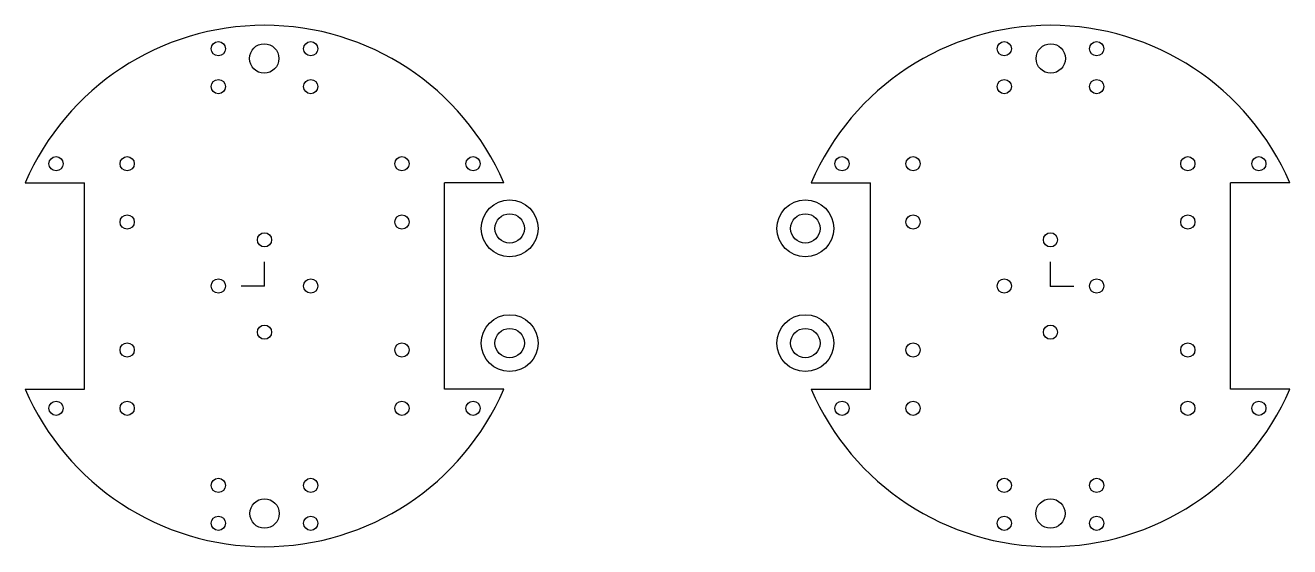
# Model space of a CAD drawing. Header units: millimetres. Extents: x -216 to 50, y -55 to 55.
import ezdxf

# ---------------------------------------------------------------- set-up
doc = ezdxf.new("R2010")
doc.units = ezdxf.units.MM
doc.header["$PDSIZE"] = -1
doc.linetypes.add('CENTERX2', pattern=[20.32, 12.7, -2.54, 2.54, -2.54])

msp = doc.modelspace()

# ---------------------------------------------------------------- linework, layer by layer
at = {"color": 7, "linetype": 'Continuous'}
for p, q in [((-216.35, 21.8), (-203.85, 21.8)), ((-203.85, -21.8), (-203.85, 21.8)), ((-127.87, -21.8), (-127.87, 21.8)), ((-115.36, 21.8), (-127.87, 21.8)), ((-50.5, 21.8), (-37.99, 21.8)), ((-37.99, -21.8), (-37.99, 21.8)), ((37.99, -21.8), (37.99, 21.8)), ((50.5, 21.8), (37.99, 21.8)), ((-216.35, -21.8), (-203.85, -21.8)), ((-115.36, -21.8), (-127.87, -21.8)), ((-50.5, -21.8), (-37.99, -21.8)), ((50.5, -21.8), (37.99, -21.8))]:
    msp.add_line(p, q, dxfattribs=at)
at = {"color": 7, "linetype": 'CENTERX2'}
for p, q in [((-165.86, 0), (-165.86, 5.08)), ((0, 0), (0, 5.08)), ((-165.86, 0), (-170.8, 0)), ((0, 0), (4.95, 0))]:
    msp.add_line(p, q, dxfattribs=at)
at = {"color": 7, "linetype": 'Continuous'}
for centre, radius in [((-175.61, 50.06), 1.5), ((-165.93, 48), 3.1), ((-156.11, 50.06), 1.5), ((-9.75, 50.06), 1.5), ((0.07, 48), 3.1), ((9.75, 50.06), 1.5), ((-175.61, 42.06), 1.5), ((-156.11, 42.06), 1.5), ((-9.75, 42.06), 1.5), ((9.75, 42.06), 1.5), ((-209.85, 25.8), 1.5), ((-194.85, 25.8), 1.5), ((-136.87, 25.8), 1.5), ((-121.86, 25.8), 1.5), ((-43.99, 25.8), 1.5), ((-28.99, 25.8), 1.5), ((28.99, 25.8), 1.5), ((43.99, 25.8), 1.5), ((-114.13, 12.15), 6), ((-51.73, 12.15), 6), ((-194.85, 13.5), 1.5), ((-136.87, 13.5), 1.5), ((-114.13, 12.15), 3.1), ((-51.73, 12.15), 3.1), ((-28.99, 13.5), 1.5), ((28.99, 13.5), 1.5), ((-165.86, 9.75), 1.5), ((0, 9.75), 1.5), ((-175.61, 0), 1.5), ((-156.11, 0), 1.5), ((-9.75, 0), 1.5), ((9.75, 0), 1.5), ((-114.13, -12.05), 6), ((-51.73, -12.05), 6), ((-165.86, -9.75), 1.5), ((-114.13, -12.05), 3.1), ((-51.73, -12.05), 3.1), ((0, -9.75), 1.5), ((-194.85, -13.5), 1.5), ((-136.87, -13.5), 1.5), ((-28.99, -13.5), 1.5), ((28.99, -13.5), 1.5), ((-209.85, -25.8), 1.5), ((-194.85, -25.8), 1.5), ((-136.87, -25.8), 1.5), ((-121.86, -25.8), 1.5), ((-43.99, -25.8), 1.5), ((-28.99, -25.8), 1.5), ((28.99, -25.8), 1.5), ((43.99, -25.8), 1.5), ((-175.61, -42.06), 1.5), ((-156.11, -42.06), 1.5), ((-9.75, -42.06), 1.5), ((9.75, -42.06), 1.5), ((-165.86, -48), 3.1), ((0, -48), 3.1), ((-175.61, -50.06), 1.5), ((-156.11, -50.06), 1.5), ((-9.75, -50.06), 1.5), ((9.75, -50.06), 1.5)]:
    msp.add_circle(centre, radius, dxfattribs=at)
for centre, start, end in [((-165.86, 0), 23.351, 156.649), ((0, 0), 23.351, 156.649), ((-165.86, 0), 203.351, 336.649), ((0, 0), 203.351, 336.649)]:
    msp.add_arc(centre, 55, start, end, dxfattribs=at)
msp.add_point((0, 0), dxfattribs=at)
msp.add_point((0, 0), dxfattribs=at)
msp.add_point((0, 0), dxfattribs=at)

doc.saveas('drawing.dxf')
